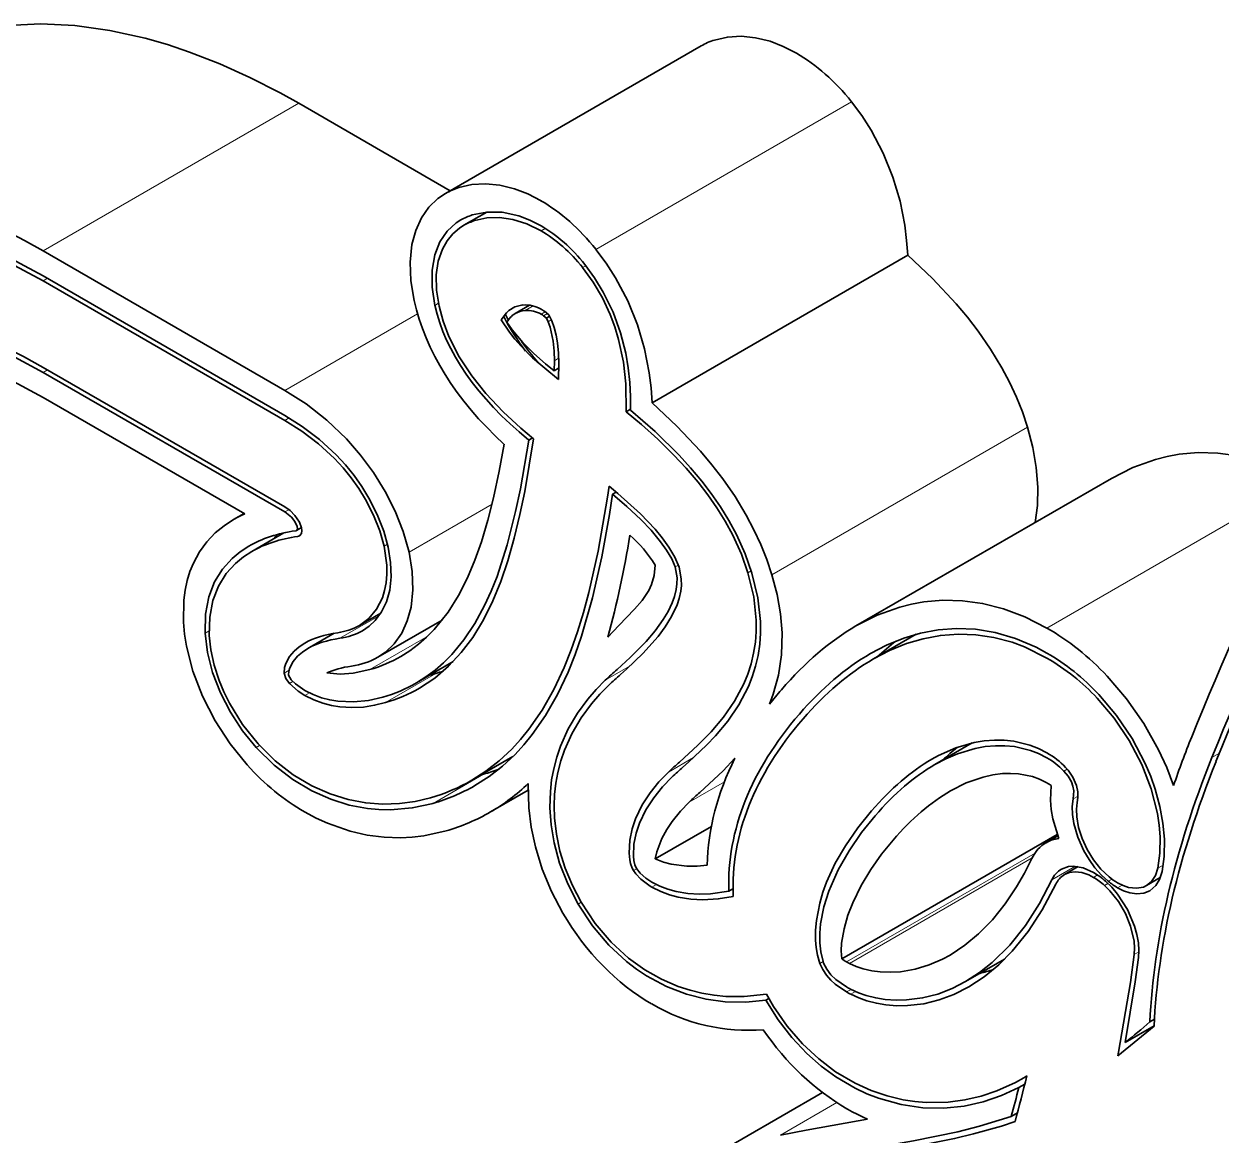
# Model space of a CAD drawing. Extents: x 155 to 1136, y 87 to 920.
# Drawn here: x 820.1 to 878.8, y 865.4 to 919.8 of the extents above; entities that cross this region are included whole.
import ezdxf

# ---------------------------------------------------------------- set-up
doc = ezdxf.new("R2010")
doc.units = 0

msp = doc.modelspace()

# ---------------------------------------------------------------- linework, layer by layer
at = {"color": 7, "lineweight": 35, "ltscale": 0.361298}
msp.add_line((840.782, 911.528), (853.297, 918.754), dxfattribs=at)
at = {"color": 7, "lineweight": 13, "ltscale": 0.3613}
for p, q in [((821.078, 908.722), (833.594, 915.948)), ((848.145, 908.794), (860.661, 916.02)), ((856.763, 892.864), (869.279, 900.09)), ((870.236, 890.25), (882.751, 897.476))]:
    msp.add_line(p, q, dxfattribs=at)
at = {"color": 7, "lineweight": 35, "ltscale": 0.214239}
msp.add_line((833.594, 915.948), (841.016, 911.663), dxfattribs=at)
at = {"color": 7, "lineweight": 35, "ltscale": 0.032435}
msp.add_line((842.809, 910.62), (841.686, 909.971), dxfattribs=at)
at = {"color": 7, "lineweight": 13, "ltscale": 0.005986}
msp.add_line((845.667, 909.822), (845.459, 909.703), dxfattribs=at)
at = {"color": 7, "lineweight": 35, "ltscale": 0.341741}
for p, q in [((821.078, 908.722), (832.917, 901.887)), ((821.078, 907.497), (832.917, 900.662)), ((821.078, 907.252), (832.917, 900.417)), ((821.078, 903.013), (832.917, 896.178)), ((821.078, 902.768), (832.917, 895.933))]:
    msp.add_line(p, q, dxfattribs=at)
at = {"color": 7, "lineweight": 35, "ltscale": 0.361299}
msp.add_line((850.899, 901.278), (863.415, 908.504), dxfattribs=at)
at = {"color": 7, "lineweight": 13, "ltscale": 0.004465}
msp.add_line((847.654, 907.99), (847.499, 907.901), dxfattribs=at)
at = {"color": 7, "lineweight": 13, "ltscale": 0.006125}
msp.add_line((821.291, 907.375), (821.078, 907.252), dxfattribs=at)
at = {"color": 7, "lineweight": 13, "ltscale": 0.004977}
msp.add_line((840.263, 906.052), (840.436, 906.152), dxfattribs=at)
at = {"color": 7, "lineweight": 35, "ltscale": 0.020306}
msp.add_line((844.898, 906.058), (844.195, 905.652), dxfattribs=at)
at = {"color": 7, "lineweight": 13, "ltscale": 0.011403}
msp.add_line((845.076, 906.023), (844.681, 905.795), dxfattribs=at)
at = {"color": 7, "lineweight": 13, "ltscale": 0.00555}
msp.add_line((845.665, 905.729), (845.473, 905.618), dxfattribs=at)
at = {"color": 7, "lineweight": 35, "ltscale": 0.007111}
msp.add_line((845.624, 905.761), (845.848, 905.586), dxfattribs=at)
at = {"color": 7, "lineweight": 13, "ltscale": 0.187547}
msp.add_line((832.917, 901.887), (839.413, 905.638), dxfattribs=at)
at = {"color": 7, "lineweight": 35, "ltscale": 0.011059}
msp.add_line((843.502, 905.337), (843.775, 905.685), dxfattribs=at)
at = {"color": 7, "lineweight": 35, "ltscale": 0.018139}
msp.add_line((843.913, 904.739), (843.502, 905.337), dxfattribs=at)
at = {"color": 7, "lineweight": 35, "ltscale": 0.006913}
msp.add_line((843.784, 905.234), (843.955, 905.451), dxfattribs=at)
at = {"color": 7, "lineweight": 35, "ltscale": 0.011338}
msp.add_line((844.041, 904.86), (843.784, 905.234), dxfattribs=at)
at = {"color": 7, "lineweight": 13, "ltscale": 0.005279}
msp.add_line((845.77, 905.647), (845.587, 905.541), dxfattribs=at)
at = {"color": 7, "lineweight": 35, "ltscale": 0.004448}
msp.add_line((845.587, 905.541), (845.727, 905.432), dxfattribs=at)
at = {"color": 7, "lineweight": 35, "ltscale": 0.004383}
msp.add_line((845.879, 905.519), (845.727, 905.432), dxfattribs=at)
at = {"color": 7, "lineweight": 35, "ltscale": 0.004991}
msp.add_line((845.727, 905.432), (845.811, 905.25), dxfattribs=at)
at = {"color": 7, "lineweight": 13, "ltscale": 0.004384}
msp.add_line((845.963, 905.338), (845.811, 905.25), dxfattribs=at)
at = {"color": 7, "lineweight": 35, "ltscale": 0.007987}
msp.add_line((845.848, 905.586), (845.982, 905.295), dxfattribs=at)
at = {"color": 7, "lineweight": 13, "ltscale": 0.006088}
msp.add_line((846.323, 903.461), (846.112, 903.339), dxfattribs=at)
at = {"color": 7, "lineweight": 13, "ltscale": 0.006124}
msp.add_line((821.078, 902.768), (821.291, 902.891), dxfattribs=at)
at = {"color": 7, "lineweight": 35, "ltscale": 0.021719}
msp.add_line((846.317, 902.425), (845.644, 902.974), dxfattribs=at)
at = {"color": 7, "lineweight": 35, "ltscale": 0.013572}
msp.add_line((846.108, 902.846), (845.687, 903.189), dxfattribs=at)
at = {"color": 7, "lineweight": 35, "ltscale": 0.012325}
msp.add_line((846.112, 903.339), (846.108, 902.846), dxfattribs=at)
at = {"color": 7, "lineweight": 35, "ltscale": 0.006193}
msp.add_line((846.322, 902.97), (846.108, 902.846), dxfattribs=at)
at = {"color": 7, "lineweight": 35, "ltscale": 0.019724}
msp.add_line((846.325, 903.214), (846.317, 902.425), dxfattribs=at)
at = {"color": 7, "lineweight": 35, "ltscale": 0.285064}
msp.add_line((830.953, 895.842), (821.078, 901.543), dxfattribs=at)
at = {"color": 7, "lineweight": 13, "ltscale": 0.006055}
msp.add_line((833.126, 900.538), (832.917, 900.417), dxfattribs=at)
at = {"color": 7, "lineweight": 35, "ltscale": 0.006338}
msp.add_line((849.849, 900.969), (849.63, 900.842), dxfattribs=at)
at = {"color": 7, "lineweight": 35, "ltscale": 0.005175}
msp.add_line((844.856, 899.457), (845.035, 899.561), dxfattribs=at)
at = {"color": 7, "lineweight": 35, "ltscale": 0.3613}
msp.add_line((860.882, 890.353), (873.398, 897.579), dxfattribs=at)
at = {"color": 7, "lineweight": 35, "ltscale": 0.005157}
msp.add_line((848.965, 896.808), (849.144, 896.911), dxfattribs=at)
at = {"color": 7, "lineweight": 35, "ltscale": 0.014845}
msp.add_line((830.406, 895.564), (830.92, 895.861), dxfattribs=at)
at = {"color": 7, "lineweight": 13, "ltscale": 0.005649}
msp.add_line((832.917, 895.933), (833.112, 896.046), dxfattribs=at)
at = {"color": 7, "lineweight": 13, "ltscale": 0.11738}
msp.add_line((838.996, 893.964), (843.062, 896.311), dxfattribs=at)
at = {"color": 7, "lineweight": 35, "ltscale": 0.006999}
msp.add_line((833.484, 895.027), (833.726, 895.167), dxfattribs=at)
at = {"color": 7, "lineweight": 35, "ltscale": 0.045236}
msp.add_line((832.866, 894.909), (831.299, 894.005), dxfattribs=at)
at = {"color": 7, "lineweight": 13, "ltscale": 0.003877}
msp.add_line((833.692, 894.819), (833.558, 894.741), dxfattribs=at)
at = {"color": 7, "lineweight": 13, "ltscale": 0.0049}
msp.add_line((837.942, 894.363), (837.772, 894.265), dxfattribs=at)
at = {"color": 7, "lineweight": 13, "ltscale": 0.004582}
msp.add_line((852.028, 893.243), (852.187, 893.335), dxfattribs=at)
at = {"color": 7, "lineweight": 13, "ltscale": 0.004645}
msp.add_line((855.755, 893.05), (855.594, 892.958), dxfattribs=at)
at = {"color": 7, "lineweight": 13, "ltscale": 0.055334}
msp.add_line((835.614, 889.751), (837.531, 890.857), dxfattribs=at)
at = {"color": 7, "lineweight": 35, "ltscale": 0.030337}
msp.add_line((837.618, 890.986), (836.567, 890.38), dxfattribs=at)
at = {"color": 7, "lineweight": 35, "ltscale": 0.090762}
msp.add_line((837.474, 888.823), (840.618, 890.638), dxfattribs=at)
at = {"color": 7, "lineweight": 13, "ltscale": 0.005883}
msp.add_line((829.005, 890.001), (829.209, 890.119), dxfattribs=at)
at = {"color": 7, "lineweight": 35, "ltscale": 0.037148}
msp.add_line((834.04, 889.253), (835.327, 889.996), dxfattribs=at)
at = {"color": 7, "lineweight": 35, "ltscale": 0.060317}
msp.add_line((863.827, 889.944), (861.737, 888.737), dxfattribs=at)
at = {"color": 7, "lineweight": 13, "ltscale": 0.081918}
msp.add_line((837.071, 888.214), (839.909, 889.853), dxfattribs=at)
at = {"color": 7, "lineweight": 13, "ltscale": 0.006976}
msp.add_line((833.122, 888.188), (832.88, 888.048), dxfattribs=at)
at = {"color": 7, "lineweight": 35, "ltscale": 0.051967}
msp.add_line((839.363, 887.569), (841.163, 888.608), dxfattribs=at)
at = {"color": 7, "lineweight": 13, "ltscale": 0.035098}
msp.add_line((848.604, 887.693), (849.82, 888.395), dxfattribs=at)
at = {"color": 7, "lineweight": 35, "ltscale": 0.006687}
msp.add_line((833.092, 887.942), (833.227, 887.711), dxfattribs=at)
at = {"color": 7, "lineweight": 13, "ltscale": 0.004706}
msp.add_line((833.302, 887.634), (833.139, 887.54), dxfattribs=at)
at = {"color": 7, "lineweight": 13, "ltscale": 0.071443}
msp.add_line((840.311, 888.027), (837.836, 886.598), dxfattribs=at)
at = {"color": 7, "lineweight": 13, "ltscale": 0.006364}
msp.add_line((834.115, 887.078), (833.894, 886.951), dxfattribs=at)
at = {"color": 7, "lineweight": 35, "ltscale": 0.052812}
msp.add_line((864.747, 883.568), (866.577, 884.625), dxfattribs=at)
at = {"color": 7, "lineweight": 13, "ltscale": 0.00463}
msp.add_line((831.515, 884.403), (831.676, 884.496), dxfattribs=at)
at = {"color": 7, "lineweight": 13, "ltscale": 0.010516}
msp.add_line((878.315, 883.916), (878.68, 884.126), dxfattribs=at)
at = {"color": 7, "lineweight": 35, "ltscale": 0.057888}
msp.add_line((844.074, 883.954), (842.069, 882.797), dxfattribs=at)
at = {"color": 7, "lineweight": 13, "ltscale": 0.035308}
msp.add_line((852.927, 883.909), (851.704, 883.202), dxfattribs=at)
at = {"color": 7, "lineweight": 13, "ltscale": 0.071445}
msp.add_line((840.17, 881.667), (842.645, 883.096), dxfattribs=at)
at = {"color": 7, "lineweight": 35, "ltscale": 0.002934}
msp.add_line((842.532, 883.064), (842.645, 883.096), dxfattribs=at)
at = {"color": 7, "lineweight": 13, "ltscale": 0.004629}
msp.add_line((871.064, 883.247), (871.224, 883.34), dxfattribs=at)
at = {"color": 7, "lineweight": 35, "ltscale": 0.053131}
msp.add_line((842.989, 881.245), (844.83, 882.308), dxfattribs=at)
at = {"color": 7, "lineweight": 13, "ltscale": 0.049681}
msp.add_line((852.72, 881.73), (854.441, 882.724), dxfattribs=at)
at = {"color": 7, "lineweight": 13, "ltscale": 0.007051}
msp.add_line((871.514, 881.884), (871.758, 882.025), dxfattribs=at)
at = {"color": 7, "lineweight": 35, "ltscale": 0.079313}
msp.add_line((851.056, 878.947), (853.804, 880.533), dxfattribs=at)
at = {"color": 7, "lineweight": 35, "ltscale": 0.304567}
msp.add_line((860.188, 874.056), (870.739, 880.147), dxfattribs=at)
at = {"color": 7, "lineweight": 35, "ltscale": 0.016535}
msp.add_line((870.192, 879.742), (870.764, 880.073), dxfattribs=at)
at = {"color": 7, "lineweight": 13, "ltscale": 0.266507}
msp.add_line((860.421, 873.903), (869.653, 879.234), dxfattribs=at)
at = {"color": 7, "lineweight": 13, "ltscale": 0.258486}
msp.add_line((860.561, 873.827), (869.515, 878.997), dxfattribs=at)
at = {"color": 7, "lineweight": 13, "ltscale": 0.00433}
msp.add_line((850.138, 878.468), (849.988, 878.381), dxfattribs=at)
at = {"color": 7, "lineweight": 13, "ltscale": 0.033552}
msp.add_line((870.472, 877.915), (871.634, 878.586), dxfattribs=at)
at = {"color": 7, "lineweight": 35, "ltscale": 0.019346}
msp.add_line((871.762, 878.57), (871.092, 878.183), dxfattribs=at)
at = {"color": 7, "lineweight": 13, "ltscale": 0.005855}
msp.add_line((872.715, 878.16), (872.512, 878.043), dxfattribs=at)
at = {"color": 7, "lineweight": 13, "ltscale": 0.007592}
msp.add_line((875.925, 878.647), (875.662, 878.496), dxfattribs=at)
at = {"color": 7, "lineweight": 13, "ltscale": 0.006389}
msp.add_line((851.112, 877.692), (850.89, 877.564), dxfattribs=at)
at = {"color": 7, "lineweight": 13, "ltscale": 0.004907}
msp.add_line((873.218, 877.748), (873.048, 877.649), dxfattribs=at)
at = {"color": 7, "lineweight": 13, "ltscale": 0.005301}
msp.add_line((873.24, 877.851), (873.424, 877.957), dxfattribs=at)
at = {"color": 7, "lineweight": 13, "ltscale": 0.00649}
msp.add_line((873.694, 877.535), (873.919, 877.665), dxfattribs=at)
at = {"color": 7, "lineweight": 35, "ltscale": 0.019381}
msp.add_line((875.786, 878.031), (875.115, 877.644), dxfattribs=at)
at = {"color": 7, "lineweight": 35, "ltscale": 0.006008}
msp.add_line((854.652, 877.361), (854.86, 877.481), dxfattribs=at)
at = {"color": 7, "lineweight": 13, "ltscale": 0.004331}
msp.add_line((847.276, 876.738), (847.426, 876.824), dxfattribs=at)
at = {"color": 7, "lineweight": 13, "ltscale": 0.006599}
msp.add_line((874.738, 874.398), (874.509, 874.266), dxfattribs=at)
at = {"color": 7, "lineweight": 13, "ltscale": 0.004525}
msp.add_line((859.271, 873.92), (859.114, 873.83), dxfattribs=at)
at = {"color": 7, "lineweight": 35, "ltscale": 0.003983}
msp.add_line((860.421, 873.903), (860.561, 873.827), dxfattribs=at)
at = {"color": 7, "lineweight": 35, "ltscale": 0.055065}
msp.add_line((866.254, 872.94), (868.162, 874.042), dxfattribs=at)
at = {"color": 7, "lineweight": 13, "ltscale": 0.00632}
msp.add_line((860.64, 872.56), (860.421, 872.434), dxfattribs=at)
at = {"color": 7, "lineweight": 13, "ltscale": 0.006748}
msp.add_line((860.864, 872.454), (860.63, 872.319), dxfattribs=at)
at = {"color": 7, "lineweight": 35, "ltscale": 0.004331}
msp.add_line((856.464, 872.027), (856.614, 872.114), dxfattribs=at)
at = {"color": 7, "lineweight": 35, "ltscale": 0.057181}
msp.add_line((873.709, 869.31), (875.482, 870.755), dxfattribs=at)
at = {"color": 7, "lineweight": 35, "ltscale": 0.040833}
msp.add_line((874.069, 869.964), (875.483, 870.78), dxfattribs=at)
at = {"color": 7, "lineweight": 35, "ltscale": 0.0065}
msp.add_line((875.273, 870.966), (875.499, 871.096), dxfattribs=at)
at = {"color": 7, "lineweight": 35, "ltscale": 0.004425}
msp.add_line((869.095, 868.231), (869.248, 868.32), dxfattribs=at)
at = {"color": 7, "lineweight": 35, "ltscale": 0.00441}
msp.add_line((869.248, 868.319), (869.095, 868.231), dxfattribs=at)
at = {"color": 7, "lineweight": 35, "ltscale": 0.00844}
msp.add_line((868.857, 867.755), (869.15, 867.923), dxfattribs=at)
at = {"color": 7, "lineweight": 35, "ltscale": 0.177991}
msp.add_line((853.078, 863.949), (859.243, 867.508), dxfattribs=at)
at = {"color": 7, "lineweight": 13, "ltscale": 0.079652}
msp.add_line((857.183, 865.426), (859.943, 867.019), dxfattribs=at)
at = {"color": 7, "lineweight": 35, "ltscale": 0.008672}
msp.add_line((868.487, 866.335), (868.787, 866.508), dxfattribs=at)
at = {"color": 7, "lineweight": 35, "ltscale": 0.011599}
msp.add_line((860.987, 866.124), (861.444, 866.204), dxfattribs=at)
at = {"color": 7, "lineweight": 35}
for points in [[(813.442, 917.929), (814.342, 918.404), (815.279, 918.813), (816.249, 919.153), (816.997, 919.363), (817.761, 919.534), (818.542, 919.667), (819.337, 919.76), (820.965, 919.83), (822.637, 919.746), (824.344, 919.51), (826.078, 919.127), (827.162, 918.817), (828.25, 918.453), (829.727, 917.879), (831.206, 917.212), (832.681, 916.458), (833.594, 915.948)], [(853.955, 919.044), (854.586, 919.188), (855.256, 919.227), (855.955, 919.157), (856.674, 918.98), (857.325, 918.731), (857.975, 918.398)], [(860.661, 916.02), (861.165, 915.34), (861.625, 914.622), (862.22, 913.495), (862.693, 912.328), (863.043, 911.146), (863.274, 909.971), (863.365, 909.231), (863.415, 908.504)], [(800.926, 910.703), (801.826, 911.178), (802.763, 911.587), (803.733, 911.927), (804.481, 912.137), (805.246, 912.308), (806.026, 912.441), (806.821, 912.534), (808.449, 912.604), (810.121, 912.52), (811.828, 912.284), (813.562, 911.901), (814.646, 911.591), (815.734, 911.227), (817.211, 910.653), (818.69, 909.986), (820.165, 909.232), (821.078, 908.722)], [(841.439, 911.818), (842.07, 911.962), (842.74, 912.001), (843.439, 911.931), (844.158, 911.754), (844.809, 911.505), (845.459, 911.172)], [(801.676, 909.404), (802.482, 909.833), (803.319, 910.206), (804.016, 910.465), (804.73, 910.687), (805.462, 910.872), (806.211, 911.019), (806.976, 911.128), (807.756, 911.2), (809.358, 911.227), (811.012, 911.102), (812.709, 910.823), (814.086, 910.492), (815.483, 910.066), (816.895, 909.545), (817.964, 909.092), (819.038, 908.588), (821.078, 907.497)], [(839.245, 906.294), (839.088, 907.248), (839.05, 908.167), (839.138, 909.027), (839.322, 909.719), (839.601, 910.332), (839.968, 910.854), (840.413, 911.279), (840.782, 911.528)], [(801.826, 909.144), (803.031, 909.759), (804.302, 910.249), (805.635, 910.613), (807.025, 910.848), (807.813, 910.923), (808.615, 910.958), (809.448, 910.954), (810.294, 910.908), (812.007, 910.696), (813.762, 910.324), (815.55, 909.793), (817.364, 909.105), (819.194, 908.265), (821.078, 907.252)], [(842.091, 910.476), (842.798, 910.618), (843.564, 910.606), (844.377, 910.43), (844.915, 910.225), (845.459, 909.947)], [(840.263, 906.052), (840.127, 906.949), (840.127, 907.782), (840.259, 908.525), (840.512, 909.161), (840.868, 909.681), (841.31, 910.085), (841.536, 910.231)], [(840.467, 906.004), (840.342, 906.799), (840.331, 907.542), (840.43, 908.214), (840.632, 908.802), (840.86, 909.205), (841.14, 909.548), (841.465, 909.828), (841.686, 909.971)], [(842.222, 910.207), (842.802, 910.334), (843.425, 910.353), (844.083, 910.257), (844.767, 910.041), (845.459, 909.703)], [(848.145, 908.794), (848.649, 908.114), (849.109, 907.396), (849.704, 906.269), (850.178, 905.102), (850.527, 903.92), (850.758, 902.745), (850.849, 902.005), (850.899, 901.278)], [(863.415, 908.504), (864.63, 907.369), (865.792, 906.132), (866.345, 905.473), (866.874, 904.786), (867.478, 903.91), (868.029, 902.996), (868.403, 902.287), (868.737, 901.563), (869.03, 900.83), (869.279, 900.09)], [(847.499, 907.901), (848.016, 907.183), (848.466, 906.413), (848.84, 905.61), (849.07, 904.995), (849.257, 904.378), (849.492, 903.277), (849.612, 902.208), (849.63, 900.842)], [(847.607, 908.05), (848.083, 907.396), (848.509, 906.698), (848.987, 905.716), (849.351, 904.713), (849.606, 903.717), (849.732, 902.989), (849.811, 902.278), (849.848, 901.586), (849.848, 900.914)], [(804.42, 904.651), (805.429, 905.167), (806.492, 905.583), (807.606, 905.896), (808.765, 906.105), (809.922, 906.208), (811.114, 906.212), (812.338, 906.119), (813.273, 905.986), (814.221, 905.798), (815.181, 905.555), (816.151, 905.26), (817.46, 904.782), (818.781, 904.211), (820.11, 903.549), (821.078, 903.013)], [(804.57, 904.391), (805.445, 904.845), (806.361, 905.223), (807.315, 905.523), (807.994, 905.683), (808.689, 905.806), (810.125, 905.938), (811.617, 905.918), (813.157, 905.745), (814.738, 905.419), (816.351, 904.942), (817.328, 904.586), (818.312, 904.177), (819.693, 903.521), (821.078, 902.768)], [(845.098, 899.51), (844.476, 900.03), (843.6, 900.84), (842.761, 901.734), (842.071, 902.599), (841.457, 903.535), (840.951, 904.526), (840.663, 905.285), (840.467, 906.004)], [(843.775, 905.685), (843.879, 905.794), (844.172, 905.975), (844.576, 906.069)], [(845.811, 905.25), (845.913, 904.979), (846.058, 904.296), (846.103, 903.813), (846.112, 903.339)], [(845.982, 905.296), (846.107, 904.966), (846.203, 904.593), (846.268, 904.211), (846.314, 903.707), (846.325, 903.214)], [(821.078, 901.543), (819.411, 902.435), (817.752, 903.178), (816.112, 903.767), (814.501, 904.198), (812.926, 904.468), (812.143, 904.544), (811.374, 904.578), (810.642, 904.57), (809.924, 904.524), (808.689, 904.346), (807.507, 904.047), (806.382, 903.629), (805.32, 903.092)], [(845.644, 902.974), (845.048, 903.488), (844.48, 904.046), (844.179, 904.389), (843.913, 904.739)], [(845.687, 903.189), (845.109, 903.687), (844.561, 904.226), (844.041, 904.86)], [(832.917, 901.887), (833.956, 901.222), (834.966, 900.434), (835.927, 899.518), (836.623, 898.723), (837.263, 897.861), (837.832, 896.941), (838.322, 895.97), (838.715, 894.972), (838.996, 893.964)], [(850.899, 901.278), (852.114, 900.143), (853.277, 898.906), (853.83, 898.247), (854.358, 897.56), (854.962, 896.684), (855.513, 895.77), (855.887, 895.061), (856.222, 894.337), (856.514, 893.604), (856.763, 892.864)], [(832.917, 900.662), (833.769, 900.123), (834.612, 899.483), (835.429, 898.729), (835.878, 898.24), (836.304, 897.713), (836.682, 897.177), (837.027, 896.613), (837.436, 895.81), (837.758, 894.993), (837.976, 894.215)], [(849.63, 900.842), (850.372, 900.221), (851.178, 899.496), (851.967, 898.721), (852.571, 898.072), (853.153, 897.387), (853.622, 896.779), (854.065, 896.144), (854.476, 895.484), (854.847, 894.803), (855.269, 893.873), (855.594, 892.958)], [(849.848, 900.914), (851.049, 899.871), (852.219, 898.722), (852.784, 898.103), (853.329, 897.45), (853.799, 896.834), (854.243, 896.191), (854.654, 895.521), (855.028, 894.83), (855.456, 893.883), (855.789, 892.942)], [(832.917, 900.417), (833.745, 899.894), (834.561, 899.275), (835.348, 898.549), (835.767, 898.094), (836.164, 897.606), (836.534, 897.086), (836.87, 896.539), (837.257, 895.78), (837.564, 895.006), (837.772, 894.265)], [(869.279, 900.09), (869.542, 899.092), (869.713, 898.105), (869.786, 897.144), (869.764, 896.259), (869.658, 895.419)], [(839.363, 887.569), (839.826, 887.861), (840.268, 888.189), (840.69, 888.555), (841.089, 888.955), (841.686, 889.676), (842.221, 890.476), (842.696, 891.348), (843.017, 892.049), (843.308, 892.781), (843.808, 894.325), (844.216, 895.952), (844.447, 897.068), (844.856, 899.457)], [(839.513, 887.309), (840.252, 887.799), (840.934, 888.379), (841.556, 889.047), (842.117, 889.796), (842.639, 890.655), (843.1, 891.584), (843.49, 892.536), (843.831, 893.534), (844.151, 894.652), (844.429, 895.805), (844.663, 896.94), (845.098, 899.51)], [(838.594, 888.861), (839.037, 889.14), (839.458, 889.455), (839.856, 889.803), (840.231, 890.183), (840.912, 891.034), (841.418, 891.838), (841.863, 892.708), (842.226, 893.568), (842.546, 894.467), (842.863, 895.533), (843.137, 896.631), (843.41, 897.928), (843.647, 899.249)], [(873.398, 897.579), (874.44, 898.105), (875.546, 898.505), (876.124, 898.651), (876.717, 898.758), (877.647, 898.84), (878.609, 898.816), (879.597, 898.68), (880.628, 898.417), (881.669, 898.025), (882.751, 897.476)], [(842.069, 882.797), (842.763, 883.241), (843.416, 883.751), (844.029, 884.324), (844.46, 884.793), (844.868, 885.294), (845.512, 886.224), (846.088, 887.237), (846.599, 888.322), (846.942, 889.178), (847.253, 890.067), (847.544, 891.018), (847.806, 891.997), (848.254, 894.02), (848.708, 896.652), (848.791, 897.2)], [(848.791, 897.2), (849.224, 896.844), (850.334, 895.842), (851.049, 895.086), (851.393, 894.668), (851.721, 894.215), (852.015, 893.719), (852.223, 893.228)], [(842.219, 882.537), (842.915, 882.983), (843.571, 883.493), (844.186, 884.066), (844.62, 884.535), (845.03, 885.037), (845.682, 885.975), (846.266, 886.995), (846.784, 888.09), (847.132, 888.954), (847.447, 889.85), (847.988, 891.725), (848.438, 893.732), (848.808, 895.804), (848.965, 896.808)], [(848.965, 896.808), (849.667, 896.209), (850.352, 895.564), (850.847, 895.043), (851.318, 894.477), (851.608, 894.071), (851.858, 893.645), (852.028, 893.243)], [(832.917, 896.178), (833.17, 895.999), (833.412, 895.755), (833.626, 895.432), (833.728, 895.159), (833.745, 895.019), (833.724, 894.879), (833.634, 894.767)], [(832.917, 895.933), (833.233, 895.685), (833.409, 895.464), (833.521, 895.223), (833.532, 895.115), (833.517, 895.06), (833.484, 895.027)], [(827.946, 890.534), (827.964, 891.608), (828.031, 892.107), (828.133, 892.577), (828.268, 893.019), (828.436, 893.429), (828.74, 893.988), (829.1, 894.48), (829.509, 894.908), (829.941, 895.262), (830.406, 895.564)], [(831.149, 894.264), (830.725, 893.988), (830.331, 893.663), (829.86, 893.142), (829.471, 892.515), (829.186, 891.777), (829.025, 890.928), (829.005, 890.001)], [(831.299, 894.005), (830.885, 893.735), (830.502, 893.419), (830.044, 892.914), (829.667, 892.308), (829.391, 891.597), (829.236, 890.782), (829.216, 889.894)], [(837.772, 894.265), (837.902, 893.333), (837.907, 892.888), (837.871, 892.469), (837.799, 892.088), (837.691, 891.737), (837.407, 891.172), (837.027, 890.72), (836.567, 890.38)], [(837.976, 894.215), (838.095, 893.467), (838.119, 892.761), (838.049, 892.113), (837.89, 891.537), (837.651, 891.039), (837.341, 890.622), (837.047, 890.345), (836.717, 890.12)], [(838.996, 893.964), (839.147, 893.027), (839.182, 892.124), (839.094, 891.279), (838.912, 890.599), (838.636, 889.997), (838.274, 889.485), (837.836, 889.067), (837.474, 888.823)], [(851.057, 893.328), (851.001, 892.824), (850.871, 892.381), (850.738, 892.096), (850.406, 891.597), (850.041, 891.172), (849.278, 890.379), (848.726, 889.8)], [(852.028, 893.243), (852.12, 892.714), (852.115, 892.412), (852.077, 892.132), (851.995, 891.8), (851.884, 891.493), (851.679, 891.062), (851.445, 890.67), (851.046, 890.115), (850.61, 889.6), (849.829, 888.807), (849.188, 888.223)], [(852.223, 893.227), (852.329, 892.656), (852.331, 892.342), (852.301, 892.054), (852.225, 891.704), (852.119, 891.385), (851.852, 890.812), (851.539, 890.306), (851.196, 889.843), (850.45, 889.005), (849.64, 888.231), (849.355, 887.976)], [(855.594, 892.958), (855.881, 891.772), (856, 890.639), (855.998, 890.088), (855.956, 889.56), (855.87, 889.013), (855.745, 888.496), (855.582, 887.998), (855.39, 887.527), (854.93, 886.663), (854.389, 885.883), (853.786, 885.17), (853.142, 884.514), (852.24, 883.689)], [(855.789, 892.942), (856.084, 891.729), (856.211, 890.57), (856.212, 890.005), (856.173, 889.465), (856.09, 888.91), (855.969, 888.384), (855.807, 887.869), (855.615, 887.385), (855.153, 886.499), (854.606, 885.697), (853.997, 884.969), (853.567, 884.52), (852.675, 883.68), (852.406, 883.441)], [(856.763, 892.864), (857.019, 891.898), (857.189, 890.943), (857.267, 890.01), (857.241, 888.941), (857.092, 887.938), (856.835, 887.009), (856.652, 886.525)], [(860.882, 890.353), (861.924, 890.879), (863.03, 891.279), (863.608, 891.425), (864.201, 891.532), (865.131, 891.614), (866.093, 891.59), (867.082, 891.454), (868.112, 891.191), (869.153, 890.799), (870.236, 890.25)], [(831.072, 883.546), (830.237, 884.574), (829.496, 885.705), (828.876, 886.908), (828.403, 888.138), (828.091, 889.361), (827.998, 889.956), (827.946, 890.534)], [(829.005, 890.001), (829.122, 889.056), (829.375, 888.073), (829.759, 887.082), (830.256, 886.124), (830.849, 885.223), (831.515, 884.403)], [(829.216, 889.894), (829.295, 889.181), (829.457, 888.44), (829.699, 887.688), (829.931, 887.126), (830.203, 886.573), (830.849, 885.522), (831.604, 884.575)], [(861.587, 888.997), (862.385, 889.413), (863.223, 889.755), (864.046, 890), (864.906, 890.163), (865.805, 890.231), (866.733, 890.193), (867.696, 890.036), (868.689, 889.746), (869.703, 889.312), (870.236, 889.025)], [(861.737, 888.737), (862.527, 889.149), (863.355, 889.487), (864.166, 889.729), (865.015, 889.889), (865.9, 889.957), (866.749, 889.926), (867.626, 889.794), (868.528, 889.552), (869.137, 889.325), (870.236, 888.78)], [(833.89, 889.512), (833.622, 889.337), (833.375, 889.125), (833.148, 888.857), (832.967, 888.522), (832.904, 888.316), (832.88, 888.049)], [(834.04, 889.253), (833.775, 889.078), (833.533, 888.869), (833.321, 888.612), (833.159, 888.303), (833.109, 888.132), (833.092, 887.942)], [(834.972, 888.052), (835.63, 887.998), (836.268, 888.042), (837.071, 888.214)], [(832.88, 888.048), (832.958, 887.782), (833.138, 887.54)], [(833.139, 887.54), (833.561, 887.167), (833.894, 886.951)], [(833.227, 887.711), (833.433, 887.515), (833.894, 887.195)], [(848.604, 887.693), (848.166, 887.25), (847.751, 886.773), (847.24, 886.08), (846.789, 885.316), (846.41, 884.473), (846.227, 883.933), (846.079, 883.36), (845.979, 882.814), (845.916, 882.241), (845.895, 881.448), (845.953, 880.612), (846.098, 879.741), (846.372, 878.732), (846.767, 877.721), (847.276, 876.738)], [(873.188, 887.891), (874.132, 886.787), (874.977, 885.577), (875.704, 884.284), (876.1, 883.419), (876.433, 882.54)], [(833.894, 887.195), (834.296, 886.994), (834.706, 886.841), (835.116, 886.733), (835.513, 886.666), (836.28, 886.632), (837.009, 886.706), (837.709, 886.868)], [(848.774, 887.448), (848.34, 887.01), (847.931, 886.539), (847.427, 885.857), (846.983, 885.105), (846.611, 884.277), (846.429, 883.742), (846.283, 883.177), (846.188, 882.652), (846.127, 882.102), (846.105, 881.544), (846.123, 880.963), (846.214, 880.159), (846.387, 879.33), (846.646, 878.488), (846.994, 877.646), (847.424, 876.827)], [(872.779, 886.997), (873.644, 885.974), (874.412, 884.835), (875.052, 883.615), (875.316, 882.987), (875.538, 882.356), (875.767, 881.519), (875.916, 880.7), (875.986, 879.911), (875.972, 879.073), (875.87, 878.326)], [(833.894, 886.951), (834.334, 886.731), (834.768, 886.57), (835.192, 886.46), (835.604, 886.392), (836.198, 886.356), (836.768, 886.385), (837.312, 886.469), (837.836, 886.598)], [(872.697, 886.818), (873.528, 885.836), (874.264, 884.745), (874.878, 883.576), (875.343, 882.372), (875.644, 881.177), (875.73, 880.596), (875.774, 880.032), (875.761, 879.226), (875.662, 878.496)], [(870.23, 884.142), (869.814, 884.355), (869.404, 884.515), (868.613, 884.709), (868.135, 884.76), (867.672, 884.767), (867.166, 884.728), (866.677, 884.647), (865.775, 884.385), (864.932, 884.011), (864.597, 883.828)], [(831.515, 884.403), (832.392, 883.54), (833.308, 882.831), (834.238, 882.276), (835.164, 881.864), (836.072, 881.582), (836.956, 881.416), (837.525, 881.363), (838.082, 881.351), (839.154, 881.441), (840.17, 881.667)], [(831.604, 884.575), (832.445, 883.746), (833.328, 883.064), (834.229, 882.526), (835.129, 882.126), (836.014, 881.852), (836.878, 881.689), (837.715, 881.626), (838.524, 881.652), (839.299, 881.758), (840.043, 881.936)], [(870.23, 883.897), (869.824, 884.104), (869.423, 884.259), (868.642, 884.443), (868.17, 884.489), (867.711, 884.491), (867.209, 884.447), (866.724, 884.36), (865.855, 884.098), (865.289, 883.855), (864.747, 883.568)], [(854.954, 883.873), (854.373, 883.255), (853.24, 882.202)], [(851.704, 883.202), (851.234, 882.717), (850.8, 882.182), (850.413, 881.587), (850.087, 880.915), (849.917, 880.412), (849.802, 879.857), (849.773, 879.225), (849.809, 878.9), (849.849, 878.724), (849.927, 878.5), (849.988, 878.381)], [(851.873, 882.957), (851.406, 882.474), (850.976, 881.943), (850.596, 881.357), (850.279, 880.698), (850.115, 880.207), (850.009, 879.674), (849.986, 879.089), (850.009, 878.876), (850.058, 878.658), (850.136, 878.471)], [(870.23, 882.673), (869.873, 882.849), (869.521, 882.975), (868.841, 883.11), (868.445, 883.133), (868.062, 883.121), (867.577, 883.061), (867.109, 882.957), (866.282, 882.668), (865.507, 882.278)], [(871.514, 881.884), (871.543, 882.287), (871.51, 882.502), (871.433, 882.722), (871.269, 883.001), (871.064, 883.247)], [(871.721, 881.715), (871.755, 881.959), (871.75, 882.239), (871.687, 882.549), (871.51, 882.948), (871.268, 883.288), (871.145, 883.426)], [(846.535, 876.289), (845.976, 877.35), (845.523, 878.441), (845.183, 879.536), (844.976, 880.508), (844.86, 881.45), (844.838, 882.638)], [(870.811, 879.946), (870.528, 880.903), (870.448, 881.369), (870.409, 881.819), (870.442, 882.536)], [(852.72, 881.73), (852.283, 881.28), (851.882, 880.784), (851.615, 880.385), (851.38, 879.952), (851.132, 879.301), (851.056, 878.947)], [(873.24, 877.851), (872.902, 878.159), (872.585, 878.516), (872.296, 878.912), (872.042, 879.337), (871.739, 880.005), (871.544, 880.68), (871.479, 881.115), (871.47, 881.516), (871.514, 881.884)], [(873.283, 878.066), (872.881, 878.446), (872.515, 878.899), (872.201, 879.406), (871.953, 879.943), (871.78, 880.487), (871.691, 881.015), (871.682, 881.38), (871.721, 881.715)], [(840.808, 880.32), (839.72, 880.08), (839.154, 880.014), (838.572, 879.986), (837.775, 880.012), (836.954, 880.116), (836.111, 880.307), (835.004, 880.69), (834.442, 880.946), (833.878, 881.248)], [(861.642, 881.294), (860.976, 880.469), (860.362, 879.583), (859.871, 878.735), (859.446, 877.812), (859.264, 877.314), (859.108, 876.788), (858.942, 875.928), (858.9, 875.464), (858.898, 874.972), (858.927, 874.612), (858.993, 874.235), (859.114, 873.83)], [(861.818, 881.056), (861.153, 880.232), (860.542, 879.349), (860.005, 878.406), (859.551, 877.368), (859.312, 876.602), (859.15, 875.76), (859.111, 875.314), (859.11, 874.844), (859.156, 874.393), (859.271, 873.919), (859.298, 873.845)], [(862.701, 879.868), (862.135, 879.173), (861.609, 878.433), (861.136, 877.65), (860.721, 876.804), (860.486, 876.19), (860.297, 875.526), (860.18, 874.819), (860.161, 874.45), (860.188, 874.056)], [(851.056, 878.947), (851.451, 878.792), (851.839, 878.69), (852.608, 878.594), (853.108, 878.595), (853.593, 878.639)], [(865.493, 874.239), (866.216, 874.716), (866.888, 875.274), (867.566, 875.967), (868.186, 876.74), (868.751, 877.582), (869.139, 878.256), (869.498, 878.963)], [(849.988, 878.381), (850.1, 878.217), (850.345, 877.957), (850.803, 877.616), (850.89, 877.564)], [(850.136, 878.471), (850.314, 878.244), (850.592, 878.005), (850.89, 877.809)], [(870.942, 878.443), (871.294, 878.571), (871.518, 878.59), (872.004, 878.513), (872.512, 878.288)], [(871.092, 878.183), (871.337, 878.283), (871.612, 878.317), (871.938, 878.278), (872.282, 878.161), (872.512, 878.043)], [(875.662, 878.496), (875.547, 878.134), (875.362, 877.847), (875.115, 877.644)], [(875.87, 878.326), (875.751, 877.946), (875.564, 877.639), (875.265, 877.384)], [(850.89, 877.809), (851.273, 877.618), (851.674, 877.467), (852.07, 877.356), (852.649, 877.255), (853.213, 877.217), (853.765, 877.233), (854.652, 877.361)], [(866.254, 872.94), (866.927, 873.377), (867.558, 873.88), (868.41, 874.729), (869.177, 875.693), (869.863, 876.759), (870.472, 877.915)], [(866.404, 872.681), (867.166, 873.181), (867.874, 873.767), (868.53, 874.429), (869.307, 875.389), (870.002, 876.452), (870.666, 877.705)], [(873.048, 877.649), (873.319, 877.382), (873.731, 876.862), (874.075, 876.277), (874.331, 875.66), (874.501, 874.927), (874.526, 874.582), (874.509, 874.266)], [(873.104, 877.853), (873.405, 877.556), (873.687, 877.221), (874.173, 876.466), (874.523, 875.65), (874.639, 875.24), (874.711, 874.84), (874.738, 874.457), (874.719, 874.113)], [(875.115, 877.644), (874.959, 877.571), (874.615, 877.509), (874.232, 877.555), (873.963, 877.646), (873.694, 877.78)], [(850.89, 877.564), (851.326, 877.348), (851.759, 877.189), (852.18, 877.075), (852.79, 876.975), (853.38, 876.942), (854.137, 876.985), (854.869, 877.111)], [(875.265, 877.384), (874.973, 877.268), (874.643, 877.235), (874.286, 877.287), (873.987, 877.388), (873.694, 877.535)], [(847.276, 876.738), (847.981, 875.676), (848.782, 874.729), (849.648, 873.924), (850.131, 873.552), (850.62, 873.225), (851.6, 872.697), (852.582, 872.317), (853.541, 872.074), (854.471, 871.95), (855.488, 871.932), (856.464, 872.027)], [(847.424, 876.827), (848.113, 875.792), (848.897, 874.873), (849.746, 874.094), (850.548, 873.516), (851.362, 873.056), (852.174, 872.707), (852.76, 872.516), (853.337, 872.373), (853.932, 872.271), (854.515, 872.214), (855.408, 872.206), (856.498, 872.324)], [(860.561, 873.827), (860.898, 873.677), (861.229, 873.566), (861.655, 873.467), (862.072, 873.412), (862.572, 873.394), (863.057, 873.423), (863.784, 873.548), (864.472, 873.758), (865.124, 874.04), (865.493, 874.239)], [(874.509, 874.266), (874.322, 872.903), (873.742, 869.486), (873.709, 869.31)], [(874.719, 874.113), (874.559, 872.932), (874.069, 869.964)], [(859.114, 873.83), (859.26, 873.526), (859.446, 873.249), (859.651, 873.016), (859.865, 872.819), (860.421, 872.434)], [(859.298, 873.845), (859.452, 873.544), (859.658, 873.274), (859.899, 873.042), (860.421, 872.679)], [(860.619, 872.571), (861.003, 872.396), (861.383, 872.263), (861.852, 872.143), (862.31, 872.069), (862.843, 872.031), (863.361, 872.04), (864.145, 872.141), (864.89, 872.332), (865.596, 872.603), (866.254, 872.94)], [(856.498, 872.324), (856.847, 871.72), (857.513, 870.761), (858.258, 869.9), (859.057, 869.154), (859.887, 868.529), (860.836, 867.969)], [(860.63, 872.319), (861.025, 872.14), (861.412, 872.003), (861.886, 871.879), (862.348, 871.801), (862.884, 871.758), (863.405, 871.763), (864.201, 871.857), (864.956, 872.043), (865.671, 872.31), (866.404, 872.681)], [(856.464, 872.027), (857.065, 871.073), (857.745, 870.197), (858.482, 869.416), (859.179, 868.804), (859.893, 868.28), (860.847, 867.717)], [(860.836, 867.969), (861.631, 867.609), (862.418, 867.341), (863.19, 867.157), (863.757, 867.069), (864.313, 867.021), (865.391, 867.035), (866.219, 867.143), (867.015, 867.329), (867.777, 867.586), (868.687, 868.004), (869.095, 868.231)], [(860.847, 867.717), (861.417, 867.45), (861.982, 867.23), (863.09, 866.919), (864.162, 866.764), (865.192, 866.744), (866.177, 866.844), (867.116, 867.052), (868.01, 867.358), (868.857, 867.755)], [(857.183, 865.426), (858.448, 865.671), (860.987, 866.124)], [(868.487, 866.335), (866.927, 865.858), (865.863, 865.591), (863.694, 865.143), (861.581, 864.767)], [(868.673, 866.086), (868.003, 865.864), (866.636, 865.479), (865.709, 865.257), (863.829, 864.874), (861.697, 864.495)]]:
    msp.add_lwpolyline(points, dxfattribs=at)
for centre, radius, start, end in [((854.991, 915.805), 3.4, 107.73256, 119.86636), ((842.475, 908.579), 3.4, 107.73256, 119.86636), ((842.966, 907.74), 2.872, 107.72525, 119.85608), ((843.065, 907.568), 2.771, 107.72124, 119.85216), ((844.748, 904.663), 1.133, 93.41393, 119.23536), ((844.683, 904.48), 1.592, 60.24634, 93.83692), ((844.781, 904.384), 1.414, 60.71199, 94.08545), ((844.825, 904.737), 1.299, 52.02749, 60.0819), ((853.267, 910.411), 10.808, 206.98072, 217.62391), ((851.952, 909.673), 9.184, 206.25997, 208.22246), ((844.616, 904.904), 0.859, 119.37751, 140.3592), ((844.985, 904.767), 0.981, 52.14418, 60.1602), ((854.861, 911.578), 12.666, 215.14887, 221.16718), ((833.265, 890.6), 5.729, 113.79314, 119.937), ((835.536, 892.149), 4.014, 138.04799, 141.8644), ((833.432, 895.12), 0.107, 277.34452, 299.19211), ((833.53, 894.951), 0.211, 277.5797, 299.50338), ((805.809, 901.737), 44.546, 344.45757, 351.03909), ((835.116, 892.958), 2.959, 277.49021, 299.3721), ((835.214, 892.789), 3.064, 277.50046, 299.38689), ((871.031, 878.87), 13.507, 127.32154, 132.39301), ((835.704, 891.96), 3.603, 277.53223, 299.42497), ((835.168, 894.824), 6.878, 286.06485, 299.8813), ((864.762, 879.398), 10.863, 43.07492, 59.73808), ((838.067, 895.741), 8.034, 286.2221, 288.94847), ((864.588, 870.648), 23.368, 131.22633, 133.15943), ((835.644, 894.045), 7.469, 286.05123, 299.86644), ((838.48, 894.308), 6.543, 283.6448, 286.25218), ((864.709, 870.453), 23.298, 131.22598, 133.15603), ((835.743, 893.873), 7.57, 286.05242, 299.86776), ((871.547, 874.849), 18.926, 139.14662, 141.90911), ((925.745, 865.47), 52.182, 158.11585, 160.90642), ((873.337, 875.116), 11.938, 128.8765, 133.37144), ((868.245, 880.658), 4.009, 43.66182, 60.32773), ((865.893, 868.074), 20.741, 131.16567, 133.16462), ((866.004, 867.888), 20.658, 131.16441, 133.16123), ((868.427, 880.721), 3.652, 43.77736, 60.41865), ((839.959, 892.337), 9.624, 286.20825, 290.93957), ((837.507, 890.732), 9.154, 286.08005, 299.8922), ((837.606, 890.561), 9.256, 286.08075, 299.8927), ((838.19, 889.536), 9.58, 300.06485, 313.94187), ((869.055, 880.626), 2.36, 54.01846, 60.1378), ((866.575, 866.95), 20.26, 131.16434, 133.14981), ((838.085, 889.785), 9.849, 286.04788, 299.86514), ((870.997, 878.33), 1.626, 96.594, 119.71087), ((871.55, 877.433), 1.18, 121.04448, 155.91424), ((871.642, 877.269), 1.067, 121.04752, 155.91903), ((870.703, 875.208), 3.572, 47.77229, 59.56787), ((870.877, 875.259), 3.228, 47.76339, 59.57184), ((875.432, 880.511), 3.447, 230.51975, 239.72269), ((875.268, 880.475), 3.122, 230.52139, 239.71761), ((861.5, 875.805), 2.186, 233.11511, 240.40986), ((865.471, 879.797), 6.621, 282.92481, 288.78279), ((862.774, 876.766), 4.716, 240.062, 242.8004), ((862.91, 876.755), 4.987, 240.05717, 242.79669), ((857.295, 891.345), 27.176, 308.1139, 311.41877), ((782.185, 889.513), 89.605, 344.84342, 346.31872), ((794.694, 886.36), 76.461, 344.81709, 345.91682), ((865.891, 876.163), 10.908, 240.00177, 242.81454), ((865.604, 875.621), 10.295, 242.85615, 246.16549)]:
    msp.add_arc(centre, radius, start, end, dxfattribs=at)
for centre, major_axis, ratio, start_param, end_param in [((857.687, 912.846), (3.885, -5.874), 0.607099, 1.714356, 2.258874), ((845.171, 905.62), (3.885, -5.874), 0.607099, 1.714356, 2.258874), ((845.158, 905.575), (3.145, -4.618), 0.616043, 1.69041, 2.234925), ((845.161, 905.58), (2.998, -4.352), 0.617331, 1.681714, 2.227371), ((941.707, 918.756), (102.645, 11.358), 0.315722, 3.175834, 3.408624), ((930.513, 910.821), (90.429, 3.381), 0.290317, 3.194643, 3.457228), ((862.303, 698.786), (-28.042, -204.323), 0.118301, 3.310754, 3.583264), ((862.528, 698.696), (-28.542, -203.136), 0.116091, 3.308772, 3.581338), ((863.795, 710.301), (-27.409, -191.269), 0.118644, 3.313378, 3.594427), ((843.925, 882.823), (14.115, -10.253), 0.479709, 2.683049, 2.931111), ((843.672, 883.054), (13.701, -9.762), 0.481453, 2.674273, 2.925298), ((-785.428, -1719.252), (-1634.535, -2614.571), 0.042645, 3.120992, 3.134947), ((845.095, 882.357), (12.1, -6.257), 0.377527, 2.655291, 2.904249), ((879.869, 758.12), (15.413, -133.448), 0.252589, 3.250538, 3.369733), ((865.32, 875.223), (0.721, -16.461), 0.768477, 2.414628, 2.68619), ((845.278, 882.175), (12.106, -6.204), 0.37041, 2.659882, 2.906572), ((866.06, 860.562), (0.117, -29.675), 0.517466, 3.429544, 3.677786), ((866.049, 860.785), (-0.031, -29.178), 0.517971, 3.432988, 3.682684), ((865.686, 876.657), (0.358, -13.652), 0.805819, 2.408696, 2.682864), ((843.853, 883.19), (9.778, -4.004), 0.351046, 2.603562, 2.831046), ((960.441, 871.128), (105.767, -7.271), 0.31866, 2.906789, 3.17229), ((945.736, 873.23), (90.861, -4.869), 0.339916, 2.884137, 3.173536), ((839.194, 896.649), (-1.285, -16.671), 0.738414, 5.671405, 5.943234), ((960.141, 867.545), (106.477, -12.075), 0.333867, 3.019096, 3.169067), ((867.183, 851.989), (-0.929, -32.796), 0.42224, 3.395995, 3.619306), ((867.077, 853.05), (-1.178, -31.46), 0.42611, 3.403254, 3.630736), ((943.966, 899.899), (65.493, 42.039), 0.495216, 2.533693, 2.804218), ((941.479, 899.121), (62.728, 41.387), 0.497656, 2.518767, 2.796015), ((866.758, 857.54), (-2.219, -25.597), 0.444005, 3.442685, 3.692349), ((872.798, 875.288), (2.618, -4.448), 0.547687, 3.137046, 3.495729), ((854.549, 883.168), (2.109, -12.449), 0.794425, 5.15816, 5.701502), ((856.088, 885.275), (-1.278, -14.685), 0.789634, 5.929989, 6.414748), ((865.23, 878.988), (1.189, -13.649), 0.840702, 5.30045, 5.75151)]:
    msp.add_ellipse(centre, major_axis=major_axis, ratio=ratio, start_param=start_param, end_param=end_param, dxfattribs=at)

doc.saveas('drawing.dxf')
